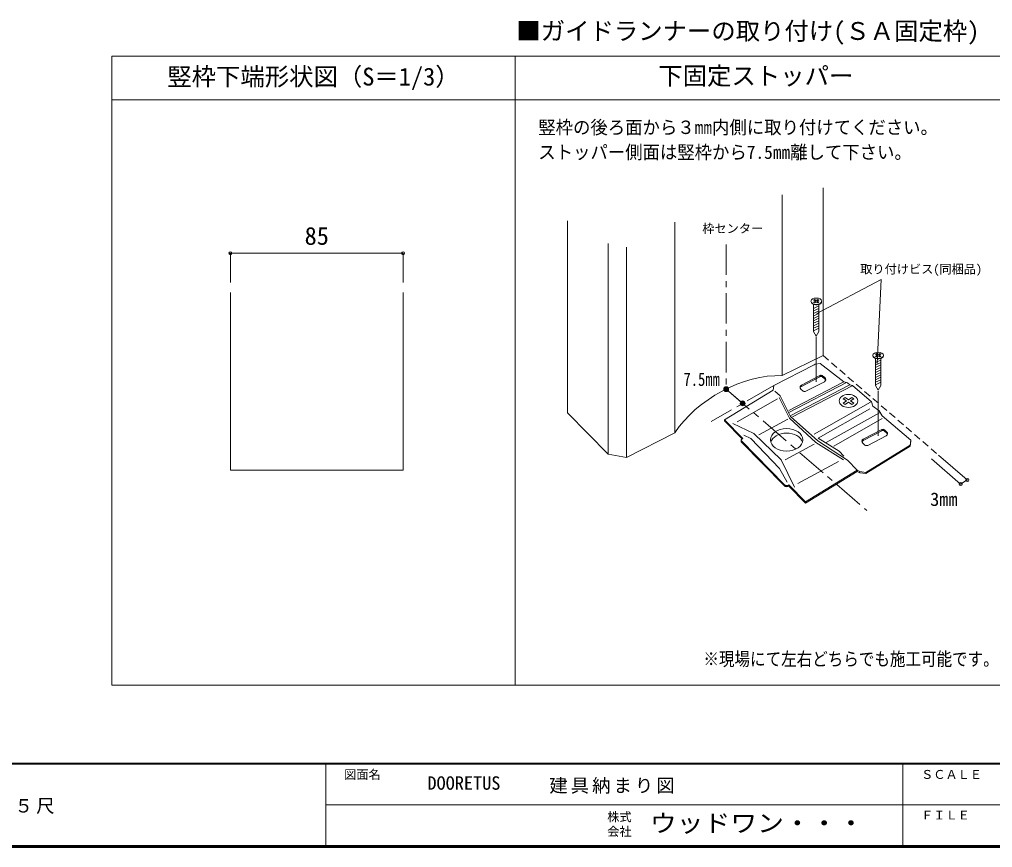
# Model space of a CAD drawing. Units: millimetres, scale not verified, with parts at other scales. Extents: x -973 to 977, y -718 to 696.
# Drawn here: x -250 to 549, y -701 to -21 of the extents above; entities that cross this region are included whole.
import ezdxf
from ezdxf.enums import TextEntityAlignment as Align

# ---------------------------------------------------------------- set-up
doc = ezdxf.new("R2010")
doc.units = ezdxf.units.MM
doc.header["$LTSCALE"] = 5
doc.header["$PDMODE"] = 32
doc.header["$PDSIZE"] = 2.5
doc.linetypes.add('CHAIN1', pattern=[8, 5, -1, 1, -1])
doc.linetypes.add('DASHED1', pattern=[1.8, 1.2, -0.6])
for name, color, linetype, lineweight in [('0-0_補助線', 7, 'Continuous', 9), ('0-C_ハッチ', 7, 'Continuous', 9), ('F-1_枠', 6, 'Continuous', 9)]:
    doc.layers.add(name, color=color, linetype=linetype, lineweight=lineweight)
doc.layers.add('F-0_補助線', color=7, linetype='Continuous')
doc.layers.add('F-A_文字', color=7, linetype='Continuous')
doc.styles.add('ＭＳ ゴシック', font='')
doc.styles.get('ＭＳ ゴシック').set_extended_font_data('MS Gothic')

msp = doc.modelspace()

# ---------------------------------------------------------------- hatches: boundary and pattern name
at = {"layer": '0-C_ハッチ'}
for points in [[(332.046, -324.45, 1), (328.046, -324.45, 1)], [(345.641, -336.185, 1), (341.641, -336.185, 1)]]:
    msp.add_hatch(color=256, dxfattribs=at).paths.add_polyline_path(points)

# ---------------------------------------------------------------- linework, layer by layer
at = {"layer": '0-0_補助線', "color": 3}
for p, q in [((-173.906, -50.984), (157.039, -50.984)), ((-173.906, -50.984), (-173.906, -567.5)), ((-173.906, -86.984), (157.039, -86.984)), ((65.036, -245.144), (65.036, -391.026))]:
    msp.add_line(p, q, dxfattribs=at)
at = {"layer": '0-0_補助線', "color": 4}
for p, q in [((-76.631, -212.887), (65.036, -212.887)), ((-76.631, -212.887), (-76.631, -236.81)), ((65.036, -212.887), (65.036, -236.81))]:
    msp.add_line(p, q, dxfattribs=at)
at = {"layer": '0-0_補助線', "color": 3}
msp.add_lwpolyline([(-76.631, -245.144), (-76.631, -391.026), (65.036, -391.026)], dxfattribs=at)
at = {"layer": '0-0_補助線'}
for p in [(-76.631, -212.887), (65.036, -212.887)]:
    msp.add_point(p, dxfattribs=at)
at = {"layer": '0-C_ハッチ', "color": 3}
for p, q in [((946.639, -86.984), (157.039, -86.984)), ((946.639, -567.5), (-173.906, -567.5))]:
    msp.add_line(p, q, dxfattribs=at)
at = {"layer": '0-C_ハッチ', "color": 2}
for p, q in [((409.559, -296.899), (409.559, -159.316)), ((375.983, -164.935), (375.983, -313.37)), ((200.009, -186.303), (200.009, -343.942)), ((287.904, -187.465), (287.904, -360.345)), ((233.186, -204.928), (233.186, -377.808)), ((248.324, -207.838), (248.324, -380.718)), ((409.559, -296.899), (375.983, -313.37)), ((287.904, -360.345), (248.324, -380.718))]:
    msp.add_line(p, q, dxfattribs=at)
at = {"layer": '0-C_ハッチ', "color": 4, "linetype": 'CHAIN1'}
for p, q in [((330.046, -205.699), (330.046, -324.45)), ((369.052, -321.514), (317.843, -351.079)), ((330.046, -324.45), (445.374, -424.002))]:
    msp.add_line(p, q, dxfattribs=at)
at = {"layer": '0-C_ハッチ', "color": 4}
for p, q in [((404.571, -262.328), (457.202, -234.494)), ((453.983, -303.376), (457.202, -234.494)), ((330.046, -324.45), (343.641, -336.185)), ((522.411, -402.354), (498.575, -381.779)), ((527.86, -399.018), (504.274, -378.658)), ((522.411, -402.354), (527.86, -399.018))]:
    msp.add_line(p, q, dxfattribs=at)
at = {"layer": '0-C_ハッチ'}
for p, q in [((402.613, -250.896), (401.831, -251.399)), ((401.831, -251.399), (403.222, -252.293)), ((403.222, -252.293), (401.831, -253.188)), ((401.831, -253.188), (402.613, -253.691)), ((401.836, -254.784), (401.836, -277.132)), ((402.613, -250.896), (404.004, -251.79)), ((404.004, -252.796), (402.613, -253.691)), ((405.395, -250.896), (404.004, -251.79)), ((404.004, -252.796), (405.395, -253.691)), ((406.178, -251.399), (404.787, -252.293)), ((404.787, -252.293), (406.178, -253.188)), ((405.395, -250.896), (406.178, -251.399)), ((406.178, -253.188), (405.395, -253.691)), ((406.173, -254.821), (406.173, -277.132)), ((406.173, -256.199), (401.836, -258.277)), ((406.173, -258.226), (401.836, -260.304)), ((406.173, -260.253), (401.836, -262.332)), ((406.173, -262.28), (401.836, -264.359)), ((406.173, -264.308), (401.836, -266.386)), ((406.173, -266.335), (401.836, -268.413)), ((406.173, -268.362), (401.836, -270.441)), ((406.173, -270.39), (401.836, -272.468)), ((406.173, -272.417), (401.836, -274.495)), ((406.173, -274.444), (401.836, -276.522)), ((401.836, -277.132), (404.004, -280.888)), ((406.173, -277.132), (404.004, -280.888)), ((404.004, -318.45), (404.004, -281.662)), ((453.326, -295.274), (452.543, -295.777)), ((453.326, -295.274), (454.717, -296.168)), ((456.108, -295.274), (454.717, -296.168)), ((456.108, -295.274), (456.89, -295.777)), ((452.543, -295.777), (453.934, -296.671)), ((453.934, -296.671), (452.543, -297.565)), ((452.543, -297.565), (453.326, -298.068)), ((452.548, -299.161), (452.548, -321.509)), ((456.885, -300.576), (452.548, -302.655)), ((456.885, -302.604), (452.548, -304.682)), ((454.717, -297.174), (453.326, -298.068)), ((454.717, -297.174), (456.108, -298.068)), ((456.89, -295.777), (455.499, -296.671)), ((455.499, -296.671), (456.89, -297.565)), ((456.89, -297.565), (456.108, -298.068)), ((456.885, -299.199), (456.885, -321.509)), ((402.37, -304.439), (369.052, -321.514)), ((456.885, -304.631), (452.548, -306.709)), ((456.885, -306.658), (452.548, -308.737)), ((456.885, -308.685), (452.548, -310.764)), ((456.885, -310.713), (452.548, -312.791)), ((428.772, -319.134), (381.524, -343.68)), ((426.187, -318.735), (381.593, -341.903)), ((407, -313.293), (391.793, -321.174)), ((407, -314.293), (391.793, -322.174)), ((410.655, -318.358), (395.447, -326.239)), ((407, -313.293), (407, -314.293)), ((407.412, -313.135), (407.412, -314.135)), ((407.654, -313.087), (407.654, -314.087)), ((407.921, -313.069), (407.921, -314.069)), ((408.212, -313.09), (408.212, -314.09)), ((408.483, -313.15), (408.483, -314.15)), ((409.202, -313.533), (411.016, -315.047)), ((409.202, -313.533), (409.202, -314.533)), ((409.202, -314.533), (411.016, -316.047)), ((456.885, -312.74), (452.548, -314.818)), ((456.885, -314.767), (452.548, -316.846)), ((456.885, -316.794), (452.548, -318.873)), ((456.885, -318.822), (452.548, -320.9)), ((431.09, -321.172), (382.994, -346.159)), ((433.313, -321.723), (384.394, -347.138)), ((390.885, -322.139), (390.885, -323.139)), ((391.085, -321.788), (391.085, -322.788)), ((393.246, -325.999), (391.432, -324.486)), ((391.793, -321.174), (391.793, -322.174)), ((452.548, -321.509), (454.717, -325.265)), ((456.885, -321.509), (454.717, -325.265)), ((454.717, -362.828), (454.717, -326.04)), ((372.14, -332.317), (339.018, -351.207)), ((427.619, -331.385), (426.054, -332.392)), ((426.054, -332.392), (428.836, -334.18)), ((428.836, -334.18), (426.054, -335.968)), ((427.619, -331.385), (430.401, -333.174)), ((430.401, -335.186), (427.619, -336.975)), ((433.183, -331.385), (430.401, -333.174)), ((430.401, -335.186), (433.183, -336.975)), ((434.748, -332.392), (431.966, -334.18)), ((431.966, -334.18), (434.748, -335.968)), ((433.183, -331.385), (434.748, -332.392)), ((402.313, -361.399), (448.596, -335.296)), ((447.975, -340.758), (405.662, -364.622)), ((426.054, -335.968), (427.619, -336.975)), ((434.748, -335.968), (433.183, -336.975)), ((328.763, -350.57), (343.226, -365.261)), ((380.749, -349.029), (356.903, -361.855)), ((455.737, -343.812), (412.044, -368.32)), ((457.933, -348.504), (418.375, -371.237)), ((457.713, -357.671), (442.505, -365.552)), ((457.713, -358.671), (442.505, -366.552)), ((457.713, -357.671), (457.713, -358.671)), ((458.124, -357.512), (458.124, -358.512)), ((458.366, -357.465), (458.366, -358.465)), ((458.633, -357.447), (458.633, -358.447)), ((458.925, -357.468), (458.925, -358.468)), ((459.196, -357.527), (459.196, -358.527)), ((459.914, -357.911), (461.728, -359.424)), ((459.914, -357.911), (459.914, -358.911)), ((459.914, -358.911), (461.728, -360.424)), ((342.369, -366.347), (342.369, -367.347)), ((342.486, -366.816), (342.486, -367.816)), ((342.646, -367.037), (342.646, -368.037)), ((342.657, -367.049), (377.764, -402.71)), ((342.845, -365.496), (343.839, -364.884)), ((441.597, -366.517), (441.597, -367.517)), ((441.797, -366.166), (441.797, -367.166)), ((442.505, -365.552), (442.505, -366.552)), ((461.367, -362.736), (446.16, -370.617)), ((342.657, -368.049), (377.764, -403.71)), ((342.899, -367.295), (342.899, -368.295)), ((402.311, -369.751), (378.465, -382.58)), ((443.958, -370.377), (442.144, -368.863)), ((386.209, -405.046), (375.114, -382.389)), ((422.221, -383.97), (388.866, -401.914)), ((437.591, -390.97), (395.196, -417.052)), ((437.591, -390.97), (437.591, -391.97)), ((437.591, -391.97), (395.195, -418.051)), ((377.764, -402.71), (377.764, -403.71)), ((378.298, -403.141), (378.298, -404.141)), ((378.825, -403.406), (378.825, -404.406)), ((379.439, -403.57), (379.439, -404.57)), ((380.134, -403.596), (380.134, -404.596)), ((380.767, -403.478), (380.767, -404.478)), ((381.503, -403.142), (395.196, -417.052)), ((381.503, -403.142), (381.503, -404.142)), ((381.503, -404.142), (395.195, -418.051)), ((395.196, -417.052), (395.196, -418.051))]:
    msp.add_line(p, q, dxfattribs=at)
at = {"layer": '0-C_ハッチ', "linetype": 'DASHED1'}
msp.add_line((409.559, -296.899), (504.274, -378.658), dxfattribs=at)
at = {"layer": '0-C_ハッチ', "color": 3}
msp.add_lwpolyline([(157.039, -567.5), (157.039, -50.984), (946.639, -50.984)], dxfattribs=at)
at = {"layer": '0-C_ハッチ'}
for points in [[(402.37, -304.439), (403.19, -304.019), (407.068, -303.507), (426.578, -318.532), (429.679, -319.287), (431.436, -320.992), (433.617, -321.436), (449.246, -334.929), (450.387, -338.543), (455.613, -342.404), (457.933, -346.461), (481.611, -366.31), (481.084, -370.397), (444.526, -392.778), (439.639, -392.055), (437.591, -390.97)], [(369.052, -321.514), (368.69, -325.441), (328.763, -349.57)], [(369.995, -326.211), (374.264, -330.092), (382.873, -346.807), (405.332, -366.981), (429.55, -382.743), (437.591, -390.97)], [(426.312, -382.453), (403.673, -368.413), (381.925, -348.225), (373.662, -331.358)], [(328.763, -350.57), (328.763, -349.57), (343.839, -364.884)], [(335.584, -352.659), (352.707, -360.801), (375.114, -382.389)], [(379.984, -400.816), (373.77, -389.626), (350.423, -365.087), (344.666, -362.338)], [(405.662, -364.622), (422.832, -375.268), (426.589, -379.466)], [(481.611, -366.31), (481.611, -367.31), (481.084, -371.397)], [(444.526, -393.778), (481.084, -371.397), (481.084, -370.397)], [(439.639, -392.055), (439.639, -393.055), (437.591, -391.97)], [(444.526, -392.778), (444.526, -393.778), (439.639, -393.055)]]:
    msp.add_lwpolyline(points, dxfattribs=at)
at = {"layer": '0-C_ハッチ', "color": 2}
msp.add_lwpolyline([(248.324, -380.718), (233.186, -377.808), (200.009, -343.942)], dxfattribs=at)
at = {"layer": '0-C_ハッチ'}
for centre in [(330.046, -324.45), (343.641, -336.185)]:
    msp.add_circle(centre, 2, dxfattribs=at)
for centre, radius, start, end in [((407.921, -315.069), 2, 50.15987, 117.39493), ((407.921, -316.069), 2, 50.15987, 117.39493), ((409.734, -316.582), 2, 297.39493, 50.15987), ((409.734, -317.582), 2, 20.7554, 50.15987), ((392.713, -322.95), 2, 117.39493, 230.15987), ((392.713, -323.95), 2, 117.39493, 165.52249), ((394.527, -324.463), 2, 230.15987, 297.39493), ((458.633, -359.447), 2, 50.15987, 117.39493), ((458.633, -360.447), 2, 50.15987, 117.39493), ((343.369, -366.347), 1, 121.6015, 224.55109), ((443.426, -367.328), 2, 117.39493, 230.15987), ((443.426, -368.328), 2, 117.39493, 165.52249), ((460.447, -360.96), 2, 297.39493, 50.15987), ((460.447, -361.96), 2, 20.7554, 50.15987), ((343.369, -367.347), 1, 180, 224.55109), ((445.239, -368.841), 2, 230.15987, 297.39493), ((379.901, -400.605), 3, 224.55109, 302.26296), ((379.901, -401.605), 3, 224.55109, 302.26296)]:
    msp.add_arc(centre, radius, start, end, dxfattribs=at)
for centre, major_axis, ratio in [((404.004, -252.293), (4.359, 0), 0.6), ((454.717, -296.671), (4.359, 0), 0.6), ((430.401, -334.18), (7.619, 0), 0.7), ((379.641, -366.132), (13.283, 0), 0.7)]:
    msp.add_ellipse(centre, major_axis=major_axis, ratio=ratio, dxfattribs=at)
for centre, major_axis, ratio, start_param, end_param in [((404.059, -252.534), (4.359, 0), 0.6, 3.2305959, 6.4650604), ((454.771, -296.912), (4.359, 0), 0.6, 3.2305959, 6.4650604), ((379.692, -369.853), (13.283, 0), 0.7, 0.2111187, 2.9497865)]:
    msp.add_ellipse(centre, major_axis=major_axis, ratio=ratio, start_param=start_param, end_param=end_param, dxfattribs=at)
at = {"layer": '0-C_ハッチ', "color": 2}
msp.add_ellipse((345.892, -365.449), major_axis=(63.518, 35.552), ratio=0.6, start_param=0.7810445, end_param=2.292833, dxfattribs=at)
at = {"layer": '0-C_ハッチ', "color": 4}
for p in [(527.86, -399.018), (522.411, -402.354)]:
    msp.add_point(p, dxfattribs=at)
at = {"layer": 'F-1_枠'}
for p, q in [((976.653, -631.667), (-973.347, -631.667)), ((976.653, -632.5), (-973.347, -632.5)), ((1.653, -632.5), (1.653, -699.167)), ((474.986, -632.5), (474.986, -699.167)), ((1.653, -665.833), (974.986, -665.834)), ((976.653, -699.167), (-973.347, -699.167)), ((976.653, -700), (-973.347, -700)), ((976.653, -700.833), (-973.347, -700.833))]:
    msp.add_line(p, q, dxfattribs=at)

# ---------------------------------------------------------------- texts
at = {"layer": '0-0_補助線', "style": 'ＭＳ ゴシック'}
for s, p in [('竪枠下端形状図（S＝1/3）', (-128.433, -79.611)), ('85', (-15.797, -210.387))]:
    msp.add_text(s, height=14.66, dxfattribs=at).set_placement(p, align=Align.BOTTOM_LEFT)
at = {"layer": '0-C_ハッチ', "style": 'ＭＳ ゴシック'}
for s, height, p in [('■ガイドランナーの取り付け(ＳＡ固定枠)', 14.66, (157.926, -42.145)), ('下固定ストッパー', 14.66, (274.439, -78.984)), ('枠センター', 7.331, (310.475, -198.415)), ('取り付けビス(同梱品)', 7.331, (440.034, -231.769)), ('3㎜', 11, (497.432, -423.646))]:
    msp.add_text(s, height=height, dxfattribs=at).set_placement(p, align=Align.BOTTOM_LEFT)
for s, width, p in [('竪枠の後ろ面から３㎜内側に取り付けてください。', 0.95, (175.948, -118.311)), ('ストッパー側面は竪枠から7.5㎜離して下さい。', 0.95, (175.948, -138.711)), ('7.5㎜', 0.8, (295.007, -325.103)), ('※現場にて左右どちらでも施工可能です。', 0.85, (311.373, -554.822))]:
    msp.add_text(s, height=11, dxfattribs=dict(at, width=width)).set_placement(p, align=Align.BOTTOM_LEFT)
at = {"layer": 'F-0_補助線', "style": 'ＭＳ ゴシック'}
msp.add_text('DOORETUS', height=11, dxfattribs=at).set_placement((84.986, -656.667), align=Align.BOTTOM_LEFT)
at = {"layer": 'F-0_補助線', "insert": (184.986, -656.667), "char_height": 11, "attachment_point": 7, "style": 'ＭＳ ゴシック'}
msp.add_mtext('\\T1.17;建具納まり図', dxfattribs=at)
at = {"layer": 'F-A_文字', "style": 'ＭＳ ゴシック'}
for s, p in [('図面名', (16.653, -646.667)), ('ＳＣＡＬＥ', (489.986, -646.667)), ('ＦＩＬＥ', (489.986, -680)), ('株式', (232.486, -681.5)), ('会社', (232.486, -693.5))]:
    msp.add_text(s, height=7.331, dxfattribs=at).set_placement(p, align=Align.BOTTOM_LEFT)
at = {"layer": 'F-A_文字', "style": 'ＭＳ ゴシック', "width": 1.1}
msp.add_text('ウッドワン・・・', height=14.66, dxfattribs=at).set_placement((267.486, -692.5), align=Align.BOTTOM_LEFT)
at = {"layer": 'F-A_文字', "insert": (-846.68, -673.333), "char_height": 11, "attachment_point": 7, "style": 'ＭＳ ゴシック'}
msp.add_mtext('\\T1.18;ドレタス\u3000H20クローゼットドア\\~\\~固定枠\u3000３方枠下レール無し\u3000間口４．５尺', dxfattribs=at)

doc.saveas('drawing.dxf')
